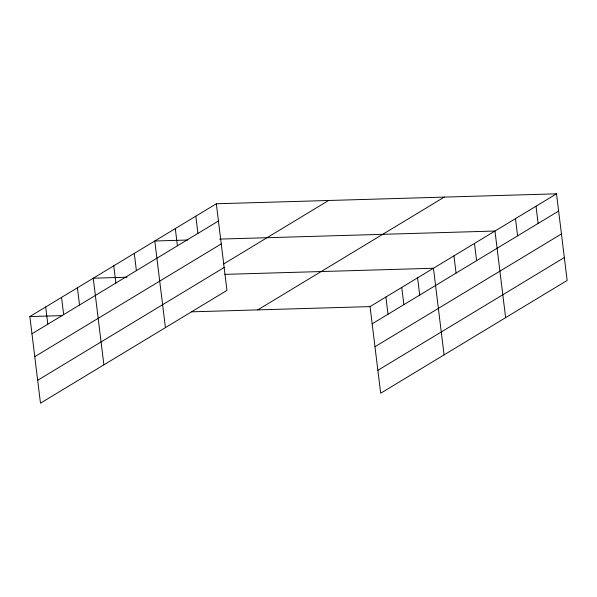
<?xml version="1.0" encoding="UTF-8"?>
<svg xmlns="http://www.w3.org/2000/svg" width="597" height="597" viewBox="0 0 597 597"><rect width="100%" height="100%" fill="white"/><g stroke="black" fill="none" stroke-linecap="round" stroke-linejoin="round"><path stroke-width="0.9" d="M216.323 203.771L226.957 290.396L40.484 403.176L29.85 316.559L216.323 203.771L556.516 193.824L567.15 280.441L380.677 393.229L370.043 306.604L556.516 193.824M31.962 333.79L218.435 221.002M34.775 356.685L221.248 243.904M223.659 263.956L328.589 200.488M37.671 380.282L224.144 267.493M257.777 309.888L444.25 197.107M372.155 323.835L558.628 211.054M374.968 346.738L561.441 233.949M377.864 370.327L564.337 257.546M187.645 240.031L154.787 240.994L165.421 327.611M219.592 239.098L494.98 231.039L505.614 317.656M127.019 277.224L93.251 278.209L103.885 364.834M224.793 274.366L433.444 268.262L444.078 354.879M29.85 316.559L62.707 315.597M191.682 311.828L370.043 306.604M536.002 206.226L538.121 223.457M515.487 218.636L517.606 235.867M474.466 243.449L476.585 260.68M453.951 255.852L456.071 273.083M417.594 277.844L419.706 295.075M401.744 287.433L403.856 304.664M385.893 297.022L388.005 314.253M195.809 216.181L197.928 233.412M175.302 228.584L177.413 245.815M134.273 253.397L136.392 270.628M113.766 265.807L115.878 283.038M77.401 287.799L79.513 305.03M61.551 297.388L63.663 314.619M45.7 306.97L47.812 324.201"/></g></svg>
